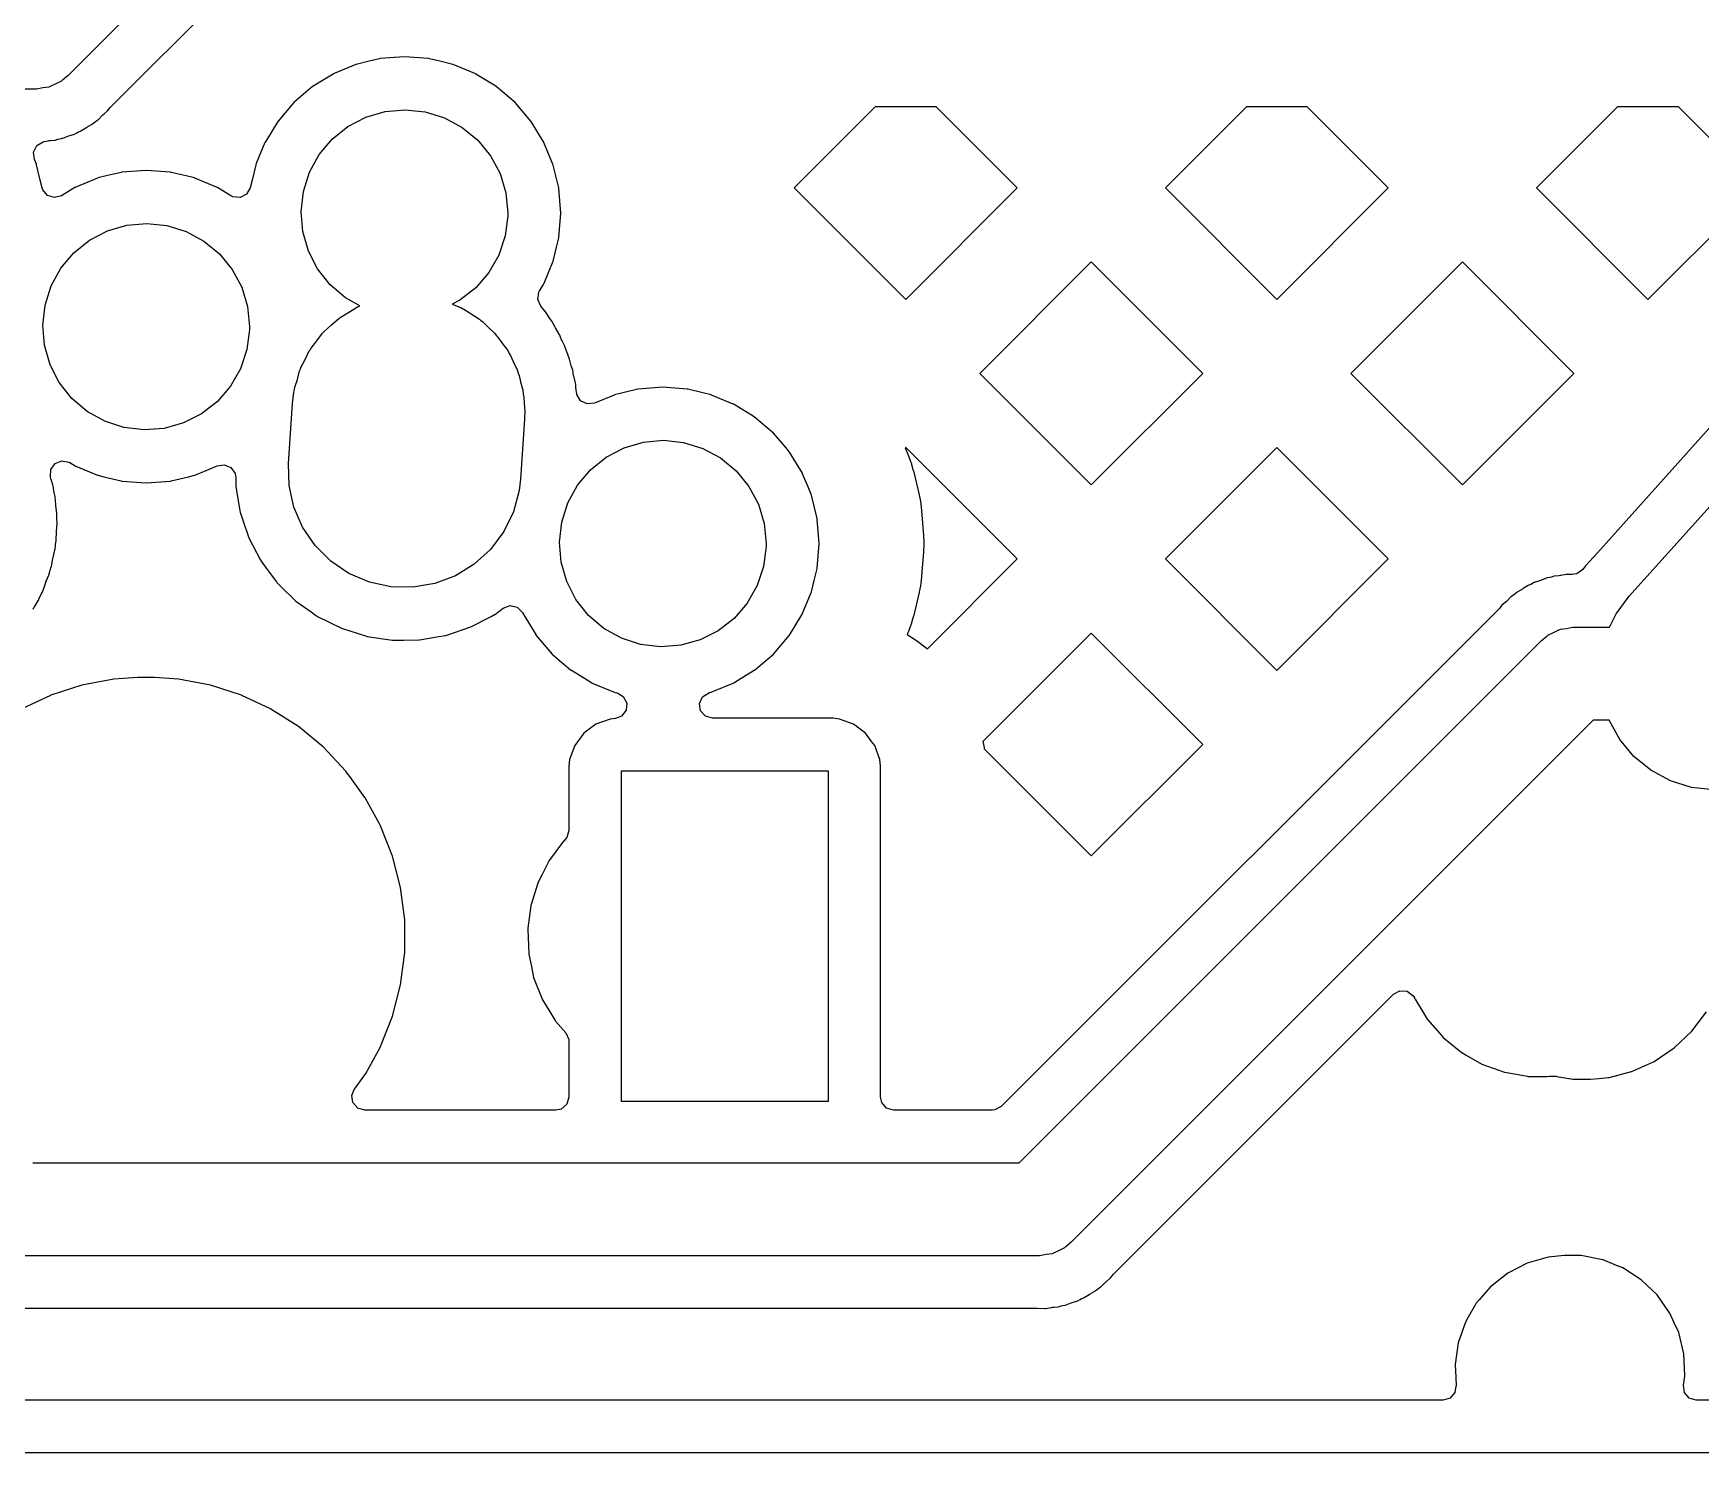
# Model space of a CAD drawing. Extents: x 124.3 to 210.2, y -114.7 to -26.3.
# Drawn here: x 158.41 to 174.54, y -102.5 to -88.76 of the extents above; entities that cross this region are included whole.
import ezdxf

# ---------------------------------------------------------------- set-up
doc = ezdxf.new("R2010")
doc.units = 0
doc.layers.add('BLACK', color=7, linetype='CONTINUOUS')

msp = doc.modelspace()

# ---------------------------------------------------------------- linework, layer by layer
at = {"layer": 'BLACK', "linetype": 'CONTINUOUS'}
for p, q in [((170.487, -77.425), (158.744, -89.1682)), ((159.152, -89.4795), (170.661, -77.9704)), ((161.528, -89.0628), (161.318, -89.1499)), ((161.532, -89.0609), (161.528, -89.0628)), ((161.528, -89.0628), (161.528, -89.0628)), ((161.657, -89.0311), (161.532, -89.0609)), ((161.758, -89.0066), (161.657, -89.0311)), ((161.763, -89.0055), (161.758, -89.0066)), ((161.758, -89.0066), (161.758, -89.0066)), ((162, -88.9868), (161.763, -89.0055)), ((162.237, -89.0055), (162, -88.9868)), ((162.242, -89.0066), (162.237, -89.0055)), ((162.343, -89.0311), (162.242, -89.0066)), ((162.242, -89.0066), (162.242, -89.0066)), ((162.468, -89.0609), (162.343, -89.0311)), ((162.472, -89.0628), (162.468, -89.0609)), ((162.682, -89.1499), (162.472, -89.0628)), ((162.472, -89.0628), (162.472, -89.0628)), ((158.679, -89.2222), (158.625, -89.2481)), ((158.684, -89.2173), (158.679, -89.2222)), ((158.69, -89.2141), (158.684, -89.2173)), ((158.744, -89.1682), (158.69, -89.2141)), ((161.309, -89.1543), (161.115, -89.2732)), ((161.313, -89.1518), (161.309, -89.1543)), ((161.318, -89.1499), (161.313, -89.1518)), ((161.318, -89.1499), (161.318, -89.1499)), ((162.687, -89.1518), (162.682, -89.1499)), ((162.682, -89.1499), (162.682, -89.1499)), ((162.691, -89.1543), (162.687, -89.1518)), ((162.885, -89.2732), (162.691, -89.1543)), ((158.426, -89.3), (145.8, -89.3)), ((158.433, -89.2989), (158.426, -89.3)), ((158.44, -89.2998), (158.433, -89.2989)), ((158.499, -89.289), (158.44, -89.2998)), ((158.558, -89.2801), (158.499, -89.289)), ((158.564, -89.277), (158.558, -89.2801)), ((158.571, -89.2757), (158.564, -89.277)), ((158.625, -89.2481), (158.571, -89.2757)), ((161.111, -89.2758), (160.93, -89.43)), ((161.115, -89.2732), (161.111, -89.2758)), ((161.115, -89.2732), (161.115, -89.2732)), ((162.889, -89.2758), (162.885, -89.2732)), ((162.885, -89.2732), (162.885, -89.2732)), ((163.07, -89.43), (162.889, -89.2758)), ((159.037, -89.5945), (159.074, -89.5573)), ((159.074, -89.5573), (159.081, -89.5507)), ((159.081, -89.5507), (159.094, -89.5399)), ((159.094, -89.5399), (159.123, -89.5144)), ((159.123, -89.5144), (159.141, -89.4913)), ((159.141, -89.4913), (159.152, -89.4795)), ((160.93, -89.43), (160.776, -89.6106)), ((161.625, -89.5728), (161.813, -89.5177)), ((161.813, -89.5177), (162.007, -89.5)), ((162.007, -89.5), (162.201, -89.5204)), ((162.201, -89.5204), (162.388, -89.5781)), ((163.224, -89.6106), (163.07, -89.43)), ((166.556, -89.4725), (165.772, -90.2569)), ((167.145, -89.4725), (166.556, -89.4725)), ((167.93, -90.2569), (167.145, -89.4725)), ((170.148, -89.4725), (169.364, -90.2569)), ((170.737, -89.4725), (170.148, -89.4725)), ((171.522, -90.2569), (170.737, -89.4725)), ((173.74, -89.4725), (172.956, -90.2569)), ((174.33, -89.4725), (173.74, -89.4725)), ((175.114, -90.2569), (174.33, -89.4725)), ((158.829, -89.7223), (158.844, -89.7154)), ((158.844, -89.7154), (158.863, -89.7077)), ((158.863, -89.7077), (158.869, -89.7054)), ((158.863, -89.7077), (158.863, -89.7077)), ((158.869, -89.7054), (158.917, -89.6738)), ((158.917, -89.6738), (158.925, -89.6691)), ((158.925, -89.6691), (158.97, -89.6442)), ((158.97, -89.6442), (158.976, -89.6411)), ((158.976, -89.6411), (158.981, -89.6367)), ((158.981, -89.6367), (158.996, -89.6234)), ((158.996, -89.6234), (159.009, -89.6136)), ((159.009, -89.6136), (159.028, -89.6014)), ((159.028, -89.6014), (159.032, -89.5987)), ((159.032, -89.5987), (159.037, -89.5945)), ((160.773, -89.6148), (160.663, -89.7943)), ((160.776, -89.6106), (160.773, -89.6148)), ((160.773, -89.6148), (160.773, -89.6148)), ((161.3, -89.7855), (161.452, -89.6632)), ((161.452, -89.6632), (161.625, -89.5728)), ((162.388, -89.5781), (162.559, -89.671)), ((162.559, -89.671), (162.71, -89.7954)), ((163.227, -89.6148), (163.224, -89.6106)), ((163.337, -89.7943), (163.227, -89.6148)), ((163.227, -89.6148), (163.227, -89.6148)), ((158.41, -89.9098), (158.442, -89.8463)), ((158.442, -89.8463), (158.503, -89.8101)), ((158.503, -89.8101), (158.512, -89.8081)), ((158.512, -89.8081), (158.553, -89.8009)), ((158.553, -89.8009), (158.562, -89.7996)), ((158.562, -89.7996), (158.575, -89.7983)), ((158.575, -89.7983), (158.619, -89.7938)), ((158.619, -89.7938), (158.645, -89.7856)), ((158.645, -89.7856), (158.661, -89.7818)), ((158.661, -89.7818), (158.682, -89.7781)), ((158.682, -89.7781), (158.688, -89.777)), ((158.682, -89.7781), (158.682, -89.7781)), ((158.688, -89.777), (158.694, -89.7747)), ((158.694, -89.7747), (158.742, -89.7558)), ((158.694, -89.7747), (158.694, -89.7747)), ((158.742, -89.7558), (158.75, -89.7528)), ((158.75, -89.7528), (158.805, -89.7355)), ((158.805, -89.7355), (158.829, -89.7223)), ((160.65, -89.8176), (160.566, -90.0198)), ((160.652, -89.813), (160.65, -89.8176)), ((160.65, -89.8176), (160.65, -89.8176)), ((160.663, -89.7943), (160.652, -89.813)), ((161.175, -89.935), (161.3, -89.7855)), ((162.71, -89.7954), (162.833, -89.9466)), ((163.348, -89.813), (163.337, -89.7943)), ((163.35, -89.8176), (163.348, -89.813)), ((163.434, -90.0198), (163.35, -89.8176)), ((163.35, -89.8176), (163.35, -89.8176)), ((158.418, -89.9804), (158.41, -89.9098)), ((158.437, -90.0276), (158.418, -89.9804)), ((158.439, -90.0324), (158.437, -90.0276)), ((158.475, -90.1808), (158.439, -90.0324)), ((160.561, -90.0324), (160.525, -90.1808)), ((160.566, -90.0198), (160.561, -90.0324)), ((161.081, -90.1061), (161.175, -89.935)), ((162.833, -89.9466), (162.925, -90.1189)), ((163.439, -90.0324), (163.434, -90.0198)), ((163.44, -90.0372), (163.439, -90.0324)), ((163.493, -90.2569), (163.44, -90.0372)), ((158.492, -90.2548), (158.475, -90.1808)), ((159.028, -90.1628), (158.818, -90.2499)), ((159.032, -90.1609), (159.028, -90.1628)), ((159.028, -90.1628), (159.028, -90.1628)), ((159.113, -90.1416), (159.032, -90.1609)), ((159.258, -90.1066), (159.113, -90.1416)), ((159.263, -90.1055), (159.258, -90.1066)), ((159.258, -90.1066), (159.258, -90.1066)), ((159.5, -90.0868), (159.263, -90.1055)), ((159.737, -90.1055), (159.5, -90.0868)), ((159.742, -90.1066), (159.737, -90.1055)), ((159.887, -90.1416), (159.742, -90.1066)), ((159.742, -90.1066), (159.742, -90.1066)), ((159.968, -90.1609), (159.887, -90.1416)), ((159.972, -90.1628), (159.968, -90.1609)), ((160.182, -90.2499), (159.972, -90.1628)), ((159.972, -90.1628), (159.972, -90.1628)), ((160.525, -90.1808), (160.508, -90.2548)), ((161.022, -90.2921), (161.081, -90.1061)), ((162.925, -90.1189), (162.981, -90.3058)), ((158.499, -90.2752), (158.492, -90.2548)), ((158.545, -90.3299), (158.499, -90.2752)), ((158.612, -90.3513), (158.545, -90.3299)), ((158.681, -90.3328), (158.612, -90.3513)), ((158.809, -90.2543), (158.681, -90.3328)), ((158.813, -90.2518), (158.809, -90.2543)), ((158.818, -90.2499), (158.813, -90.2518)), ((158.818, -90.2499), (158.818, -90.2499)), ((160.187, -90.2518), (160.182, -90.2499)), ((160.182, -90.2499), (160.182, -90.2499)), ((160.191, -90.2543), (160.187, -90.2518)), ((160.319, -90.3328), (160.191, -90.2543)), ((160.338, -90.3424), (160.319, -90.3328)), ((160.409, -90.349), (160.338, -90.3424)), ((160.472, -90.3163), (160.409, -90.349)), ((160.508, -90.2548), (160.472, -90.3163)), ((161, -90.486), (161.022, -90.2921)), ((162.981, -90.3058), (163, -90.5)), ((163.495, -90.2633), (163.493, -90.2569)), ((163.513, -90.5), (163.495, -90.2633)), ((165.772, -90.2569), (166.851, -91.336)), ((166.851, -91.336), (167.93, -90.2569)), ((169.364, -90.2569), (170.443, -91.336)), ((170.443, -91.336), (171.522, -90.2569)), ((172.956, -90.2569), (174.035, -91.336)), ((174.035, -91.336), (175.114, -90.2569)), ((161.016, -90.6805), (161, -90.486)), ((163, -90.5279), (162.975, -90.7215)), ((163, -90.5), (163, -90.5279)), ((163.495, -90.7367), (163.513, -90.5)), ((158.952, -90.7632), (159.125, -90.6728)), ((159.125, -90.6728), (159.313, -90.6177)), ((159.313, -90.6177), (159.507, -90.6)), ((159.507, -90.6), (159.701, -90.6204)), ((159.701, -90.6204), (159.888, -90.6781)), ((159.888, -90.6781), (160.059, -90.771)), ((161.07, -90.8681), (161.016, -90.6805)), ((158.8, -90.8855), (158.952, -90.7632)), ((160.059, -90.771), (160.21, -90.8954)), ((162.975, -90.7215), (162.914, -90.9067)), ((163.439, -90.9676), (163.472, -90.8308)), ((163.472, -90.8308), (163.493, -90.7415)), ((163.493, -90.7415), (163.495, -90.7367)), ((163.493, -90.7415), (163.493, -90.7415)), ((158.675, -91.035), (158.8, -90.8855)), ((160.21, -90.8954), (160.333, -91.0466)), ((161.159, -91.0417), (161.07, -90.8681)), ((162.914, -90.9067), (162.817, -91.0764)), ((163.352, -91.1787), (163.437, -90.9722)), ((163.437, -90.9722), (163.439, -90.9676)), ((163.437, -90.9722), (163.437, -90.9722)), ((168.647, -90.9739), (167.568, -92.053)), ((169.726, -92.053), (168.647, -90.9739)), ((172.239, -90.9739), (171.16, -92.053)), ((173.318, -92.053), (172.239, -90.9739)), ((158.581, -91.2061), (158.675, -91.035)), ((160.333, -91.0466), (160.425, -91.2189)), ((161.281, -91.1947), (161.159, -91.0417)), ((162.817, -91.0764), (162.69, -91.2242)), ((158.522, -91.3921), (158.581, -91.2061)), ((160.425, -91.2189), (160.481, -91.4058)), ((161.429, -91.3211), (161.281, -91.1947)), ((161.569, -91.3995), (161.429, -91.3211)), ((162.69, -91.2242), (162.536, -91.3443)), ((163.29, -91.3371), (163.3, -91.2669)), ((163.3, -91.2669), (163.307, -91.2542)), ((163.307, -91.2542), (163.346, -91.1912)), ((163.346, -91.1912), (163.348, -91.187)), ((163.346, -91.1912), (163.346, -91.1912)), ((163.348, -91.187), (163.352, -91.1787)), ((158.5, -91.586), (158.522, -91.3921)), ((160.481, -91.4058), (160.5, -91.6)), ((161.379, -91.5099), (161.468, -91.4566)), ((161.468, -91.4566), (161.546, -91.4088)), ((161.546, -91.4088), (161.552, -91.4066)), ((161.552, -91.4066), (161.556, -91.4046)), ((161.556, -91.4046), (161.569, -91.3995)), ((162.536, -91.3443), (162.461, -91.382)), ((162.461, -91.382), (162.551, -91.4176)), ((162.551, -91.4176), (162.564, -91.4262)), ((162.564, -91.4262), (162.576, -91.4313)), ((162.576, -91.4313), (162.635, -91.4707)), ((162.635, -91.4707), (162.725, -91.5275)), ((163.319, -91.4019), (163.29, -91.3371)), ((163.366, -91.4569), (163.319, -91.4019)), ((163.368, -91.4611), (163.366, -91.4569)), ((163.394, -91.503), (163.368, -91.4611)), ((163.368, -91.4611), (163.368, -91.4611)), ((158.516, -91.7805), (158.5, -91.586)), ((160.5, -91.6279), (160.475, -91.8215)), ((160.5, -91.6), (160.5, -91.6279)), ((161.206, -91.6643), (161.217, -91.6543)), ((161.217, -91.6543), (161.224, -91.6456)), ((161.224, -91.6456), (161.295, -91.5836)), ((161.295, -91.5836), (161.364, -91.5203)), ((161.364, -91.5203), (161.373, -91.5148)), ((161.373, -91.5148), (161.379, -91.5099)), ((162.725, -91.5275), (162.74, -91.5415)), ((162.74, -91.5415), (162.754, -91.5506)), ((162.754, -91.5506), (162.802, -91.5989)), ((162.802, -91.5989), (162.876, -91.6672)), ((163.4, -91.5123), (163.394, -91.503)), ((163.425, -91.5453), (163.4, -91.5123)), ((163.428, -91.5492), (163.425, -91.5453)), ((163.425, -91.5453), (163.425, -91.5453)), ((163.43, -91.5536), (163.428, -91.5492)), ((163.457, -91.6052), (163.43, -91.5536)), ((163.43, -91.5536), (163.43, -91.5536)), ((163.461, -91.6127), (163.457, -91.6052)), ((163.497, -91.6719), (163.461, -91.6127)), ((158.57, -91.9681), (158.516, -91.7805)), ((161.09, -91.8202), (161.096, -91.8073)), ((161.096, -91.8073), (161.151, -91.7385)), ((161.151, -91.7385), (161.206, -91.6643)), ((162.876, -91.6672), (162.891, -91.6875)), ((162.891, -91.6875), (162.905, -91.7014)), ((162.905, -91.7014), (162.942, -91.7559)), ((162.942, -91.7559), (162.999, -91.8322)), ((163.5, -91.6761), (163.497, -91.6719)), ((163.497, -91.6719), (163.497, -91.6719)), ((163.517, -91.7168), (163.5, -91.6761)), ((163.521, -91.7266), (163.517, -91.7168)), ((163.526, -91.7367), (163.521, -91.7266)), ((163.547, -91.7771), (163.526, -91.7367)), ((163.548, -91.7818), (163.547, -91.7771)), ((163.567, -91.8364), (163.548, -91.7818)), ((158.659, -92.1417), (158.57, -91.9681)), ((160.475, -91.8215), (160.414, -92.0067)), ((161.001, -91.9895), (161.039, -91.9164)), ((161.039, -91.9164), (161.078, -91.8355)), ((161.078, -91.8355), (161.09, -91.8202)), ((162.999, -91.8322), (163.012, -91.8589)), ((163.012, -91.8589), (163.025, -91.878)), ((163.025, -91.878), (163.051, -91.9362)), ((163.051, -91.9362), (163.09, -92.0168)), ((163.57, -91.8445), (163.567, -91.8364)), ((163.598, -91.9137), (163.57, -91.8445)), ((163.608, -91.9522), (163.598, -91.9137)), ((163.611, -91.9671), (163.608, -91.9522)), ((163.614, -91.9779), (163.611, -91.9671)), ((163.629, -92.0208), (163.614, -91.9779)), ((158.781, -92.2947), (158.659, -92.1417)), ((160.414, -92.0067), (160.317, -92.1764)), ((160.94, -92.1861), (160.963, -92.1113)), ((160.963, -92.1113), (160.985, -92.0278)), ((160.985, -92.0278), (160.995, -92.007)), ((160.995, -92.007), (161.001, -91.9895)), ((163.09, -92.0168), (163.1, -92.0499)), ((163.1, -92.0499), (163.11, -92.0742)), ((163.11, -92.0742), (163.123, -92.1335)), ((163.123, -92.1335), (163.146, -92.215)), ((163.632, -92.04), (163.629, -92.0208)), ((163.634, -92.053), (163.632, -92.04)), ((163.639, -92.0821), (163.634, -92.053)), ((163.641, -92.0905), (163.639, -92.0821)), ((163.657, -92.1589), (163.641, -92.0905)), ((167.568, -92.053), (168.647, -93.132)), ((168.647, -93.132), (169.726, -92.053)), ((171.16, -92.053), (172.239, -93.132)), ((172.239, -93.132), (173.318, -92.053)), ((158.929, -92.4211), (158.781, -92.2947)), ((160.317, -92.1764), (160.19, -92.3242)), ((160.917, -92.3435), (160.93, -92.2343)), ((160.93, -92.2343), (160.937, -92.208)), ((160.937, -92.208), (160.94, -92.1861)), ((163.146, -92.215), (163.15, -92.2537)), ((163.15, -92.2537), (163.156, -92.2829)), ((163.156, -92.2829), (163.158, -92.3408)), ((163.658, -92.1637), (163.657, -92.1589)), ((163.657, -92.1589), (163.657, -92.1589)), ((163.66, -92.1837), (163.658, -92.1637)), ((163.663, -92.2187), (163.66, -92.1837)), ((163.664, -92.2298), (163.663, -92.2187)), ((163.667, -92.2455), (163.664, -92.2298)), ((163.669, -92.2557), (163.667, -92.2455)), ((163.705, -92.3167), (163.669, -92.2557)), ((164.028, -92.2628), (163.839, -92.3409)), ((164.032, -92.2609), (164.028, -92.2628)), ((164.028, -92.2628), (164.028, -92.2628)), ((164.113, -92.2416), (164.032, -92.2609)), ((164.258, -92.2066), (164.113, -92.2416)), ((164.263, -92.2055), (164.258, -92.2066)), ((164.258, -92.2066), (164.258, -92.2066)), ((164.5, -92.1868), (164.263, -92.2055)), ((164.737, -92.2055), (164.5, -92.1868)), ((164.742, -92.2066), (164.737, -92.2055)), ((164.887, -92.2416), (164.742, -92.2066)), ((164.742, -92.2066), (164.742, -92.2066)), ((164.968, -92.2609), (164.887, -92.2416)), ((164.972, -92.2628), (164.968, -92.2609)), ((165.182, -92.3499), (164.972, -92.2628)), ((164.972, -92.2628), (164.972, -92.2628)), ((159.1, -92.5164), (158.929, -92.4211)), ((160.036, -92.4443), (159.862, -92.5323)), ((160.19, -92.3242), (160.036, -92.4443)), ((160.878, -92.9235), (160.917, -92.3435)), ((163.158, -92.3408), (163.165, -92.42)), ((163.165, -92.42), (163.163, -92.4789)), ((163.769, -92.3485), (163.705, -92.3167)), ((163.839, -92.3409), (163.769, -92.3485)), ((165.187, -92.3518), (165.182, -92.3499)), ((165.182, -92.3499), (165.182, -92.3499)), ((165.191, -92.3543), (165.187, -92.3518)), ((165.385, -92.4732), (165.191, -92.3543)), ((174.77, -92.4247), (173.547, -93.7883)), ((159.285, -92.5767), (159.1, -92.5164)), ((159.479, -92.5998), (159.285, -92.5767)), ((159.674, -92.5848), (159.479, -92.5998)), ((159.862, -92.5323), (159.674, -92.5848)), ((163.162, -92.4965), (163.122, -93.0765)), ((163.163, -92.4789), (163.162, -92.4905)), ((163.162, -92.4905), (163.162, -92.4965)), ((165.389, -92.4758), (165.385, -92.4732)), ((165.385, -92.4732), (165.385, -92.4732)), ((165.57, -92.63), (165.389, -92.4758)), ((163.952, -92.8632), (164.125, -92.7728)), ((164.125, -92.7728), (164.313, -92.7177)), ((164.313, -92.7177), (164.507, -92.7)), ((164.507, -92.7), (164.701, -92.7204)), ((164.701, -92.7204), (164.888, -92.7781)), ((164.888, -92.7781), (165.059, -92.871)), ((165.693, -92.774), (165.57, -92.63)), ((165.724, -92.8106), (165.693, -92.774)), ((166.851, -92.77), (166.847, -92.774)), ((166.847, -92.774), (166.876, -92.8444)), ((167.93, -93.849), (166.851, -92.77)), ((170.443, -92.77), (169.364, -93.849)), ((171.522, -93.849), (170.443, -92.77)), ((173.853, -94.2087), (175.163, -92.7487)), ((158.576, -92.9823), (158.618, -92.9246)), ((158.618, -92.9246), (158.683, -92.8983)), ((158.683, -92.8983), (158.753, -92.9119)), ((158.753, -92.9119), (158.761, -92.9164)), ((158.761, -92.9164), (158.813, -92.9482)), ((158.813, -92.9482), (158.818, -92.9501)), ((160.057, -93.0022), (160.187, -92.9482)), ((160.187, -92.9488), (160.254, -92.9363)), ((160.187, -92.9482), (160.187, -92.9488)), ((160.254, -92.9363), (160.319, -92.963)), ((160.883, -93.1371), (160.878, -92.9235)), ((163.8, -92.9855), (163.952, -92.8632)), ((165.059, -92.871), (165.21, -92.9954)), ((165.727, -92.8148), (165.724, -92.8106)), ((165.836, -92.9937), (165.727, -92.8148)), ((165.727, -92.8148), (165.727, -92.8148)), ((166.876, -92.8444), (166.878, -92.849)), ((166.878, -92.849), (166.898, -92.9051)), ((166.898, -92.9051), (166.9, -92.9098)), ((166.9, -92.9098), (166.906, -92.9286)), ((166.906, -92.9286), (166.908, -92.9333)), ((166.908, -92.9333), (166.924, -92.9909)), ((158.573, -93.0532), (158.576, -92.9823)), ((158.577, -93.0725), (158.573, -93.0532)), ((158.579, -93.0791), (158.577, -93.0725)), ((158.595, -93.132), (158.579, -93.0791)), ((158.818, -92.9501), (158.818, -92.9501)), ((158.818, -92.9501), (159.028, -93.0372)), ((159.028, -93.0372), (159.032, -93.0391)), ((159.032, -93.0391), (159.091, -93.0532)), ((159.091, -93.0532), (159.258, -93.0934)), ((159.258, -93.0934), (159.258, -93.0934)), ((159.258, -93.0934), (159.263, -93.0945)), ((159.263, -93.0945), (159.5, -93.1132)), ((159.5, -93.1132), (159.737, -93.0945)), ((159.737, -93.0945), (159.742, -93.0934)), ((159.742, -93.0934), (159.909, -93.0532)), ((159.742, -93.0934), (159.742, -93.0934)), ((159.909, -93.0532), (159.968, -93.0391)), ((159.968, -93.0391), (159.976, -93.0357)), ((159.976, -93.0357), (160.057, -93.0022)), ((160.319, -92.963), (160.36, -93.021)), ((160.36, -93.021), (160.367, -93.0603)), ((160.367, -93.0603), (160.368, -93.1132)), ((163.122, -93.0765), (163.11, -93.1857)), ((163.675, -93.135), (163.8, -92.9855)), ((165.21, -92.9954), (165.333, -93.1466)), ((165.848, -93.013), (165.836, -92.9937)), ((165.85, -93.0176), (165.848, -93.013)), ((165.903, -93.1457), (165.85, -93.0176)), ((165.85, -93.0176), (165.85, -93.0176)), ((166.924, -92.9909), (166.925, -92.9957)), ((166.925, -92.9957), (166.981, -93.2266)), ((158.602, -93.1565), (158.595, -93.132)), ((158.603, -93.1614), (158.602, -93.1565)), ((158.607, -93.194), (158.603, -93.1614)), ((158.61, -93.2067), (158.607, -93.194)), ((158.618, -93.2437), (158.61, -93.2067)), ((158.619, -93.2486), (158.618, -93.2437)), ((158.625, -93.3245), (158.619, -93.2486)), ((158.619, -93.2486), (158.619, -93.2486)), ((160.368, -93.1132), (160.368, -93.1457)), ((160.368, -93.1457), (160.382, -93.2282)), ((160.382, -93.2282), (160.407, -93.3788)), ((160.929, -93.3458), (160.883, -93.1371)), ((163.11, -93.1857), (163.054, -93.3921)), ((163.581, -93.3061), (163.675, -93.135)), ((165.333, -93.1466), (165.425, -93.3189)), ((165.939, -93.2324), (165.903, -93.1457)), ((165.942, -93.2437), (165.939, -93.2324)), ((165.993, -93.4557), (165.942, -93.2437)), ((166.981, -93.2266), (166.982, -93.2314)), ((166.982, -93.2314), (166.993, -93.2901)), ((158.625, -93.3313), (158.625, -93.3245)), ((158.636, -93.4114), (158.625, -93.3313)), ((158.635, -93.4492), (158.636, -93.4163)), ((158.636, -93.4163), (158.636, -93.4114)), ((158.636, -93.4163), (158.636, -93.4163)), ((160.407, -93.3788), (160.411, -93.3992)), ((160.411, -93.3992), (160.412, -93.4039)), ((160.412, -93.4039), (160.432, -93.4633)), ((161.014, -93.542), (160.929, -93.3458)), ((163.054, -93.3921), (162.961, -93.5845)), ((163.522, -93.4921), (163.581, -93.3061)), ((165.425, -93.3189), (165.481, -93.5058)), ((166.993, -93.2901), (166.994, -93.295)), ((166.994, -93.295), (166.997, -93.3145)), ((166.997, -93.3145), (166.998, -93.3194)), ((166.998, -93.3194), (167.005, -93.3788)), ((167.005, -93.3788), (167.005, -93.3837)), ((167.005, -93.3837), (167.024, -93.6204)), ((158.63, -93.6684), (158.632, -93.5877)), ((158.632, -93.5809), (158.638, -93.5049)), ((158.632, -93.5877), (158.632, -93.5809)), ((158.636, -93.4621), (158.635, -93.4492)), ((158.638, -93.4951), (158.636, -93.4621)), ((158.639, -93.5), (158.638, -93.4951)), ((158.638, -93.5049), (158.639, -93.5)), ((160.432, -93.4633), (160.493, -93.6429)), ((161.134, -93.7186), (161.014, -93.542)), ((162.961, -93.5845), (162.833, -93.7557)), ((163.5, -93.686), (163.522, -93.4921)), ((165.481, -93.5058), (165.5, -93.7)), ((165.995, -93.4633), (165.993, -93.4557)), ((166.013, -93.7), (165.995, -93.4633)), ((158.618, -93.7563), (158.621, -93.7184)), ((158.621, -93.7184), (158.623, -93.7056)), ((158.623, -93.7056), (158.629, -93.6733)), ((158.629, -93.6733), (158.63, -93.6684)), ((158.629, -93.6733), (158.629, -93.6733)), ((160.493, -93.6429), (160.532, -93.7184)), ((160.532, -93.7184), (160.603, -93.8544)), ((161.286, -93.8693), (161.134, -93.7186)), ((162.833, -93.7557), (162.675, -93.8996)), ((163.516, -93.8805), (163.5, -93.686)), ((165.5, -93.7279), (165.475, -93.9215)), ((165.5, -93.7), (165.5, -93.7279)), ((165.995, -93.9367), (166.013, -93.7)), ((167.024, -93.6204), (167.024, -93.6254)), ((167.024, -93.6254), (167.027, -93.6852)), ((167.027, -93.7148), (167.024, -93.7746)), ((167.027, -93.6852), (167.027, -93.6901)), ((167.027, -93.6901), (167.027, -93.7099)), ((167.027, -93.7099), (167.027, -93.7148)), ((158.583, -93.9213), (158.598, -93.8419)), ((158.598, -93.8419), (158.599, -93.8352)), ((158.599, -93.8352), (158.617, -93.7611)), ((158.617, -93.7611), (158.618, -93.7563)), ((158.617, -93.7611), (158.617, -93.7611)), ((160.603, -93.8544), (160.612, -93.8707)), ((160.612, -93.8707), (160.672, -93.952)), ((161.463, -93.9887), (161.286, -93.8693)), ((162.675, -93.8996), (162.493, -94.0111)), ((163.57, -94.0681), (163.516, -93.8805)), ((167.024, -93.7796), (167.005, -94.0163)), ((167.024, -93.7746), (167.024, -93.7796)), ((167.061, -94.7177), (167.93, -93.849)), ((169.364, -93.849), (170.443, -94.9281)), ((170.443, -94.9281), (171.522, -93.849)), ((173.431, -93.9169), (173.412, -93.9415)), ((173.547, -93.7883), (173.431, -93.9169)), ((158.527, -94.0813), (158.556, -94.0109)), ((158.556, -94.0109), (158.558, -94.0063)), ((158.558, -94.0063), (158.567, -93.9694)), ((158.567, -93.9694), (158.571, -93.957)), ((158.571, -93.957), (158.582, -93.926)), ((158.582, -93.926), (158.583, -93.9213)), ((158.582, -93.926), (158.582, -93.926)), ((160.672, -93.952), (160.76, -94.07)), ((160.76, -94.07), (160.765, -94.0771)), ((160.765, -94.0771), (160.769, -94.0806)), ((161.66, -94.0723), (161.463, -93.9887)), ((161.869, -94.1173), (161.66, -94.0723)), ((162.493, -94.0111), (162.293, -94.0862)), ((163.659, -94.2417), (163.57, -94.0681)), ((165.475, -93.9215), (165.414, -94.1067)), ((165.939, -94.1676), (165.966, -94.0572)), ((165.966, -94.0572), (165.993, -93.9415)), ((165.993, -93.9415), (165.995, -93.9367)), ((165.993, -93.9415), (165.993, -93.9415)), ((167.005, -94.0212), (166.998, -94.0806)), ((167.005, -94.0163), (167.005, -94.0212)), ((172.935, -94.0776), (172.917, -94.0877)), ((172.94, -94.0745), (172.935, -94.0776)), ((172.935, -94.0776), (172.935, -94.0776)), ((172.947, -94.0726), (172.94, -94.0745)), ((172.995, -94.0572), (172.947, -94.0726)), ((172.947, -94.0726), (172.947, -94.0726)), ((173.004, -94.0542), (172.995, -94.0572)), ((173.058, -94.033), (173.004, -94.0542)), ((173.004, -94.0542), (173.004, -94.0542)), ((173.064, -94.0318), (173.058, -94.033)), ((173.084, -94.0282), (173.064, -94.0318)), ((173.064, -94.0318), (173.064, -94.0318)), ((173.1, -94.0244), (173.084, -94.0282)), ((173.126, -94.0162), (173.1, -94.0244)), ((173.172, -94.0116), (173.126, -94.0162)), ((173.184, -94.0104), (173.172, -94.0116)), ((173.193, -94.0091), (173.184, -94.0104)), ((173.243, -94.0003), (173.193, -94.0091)), ((173.249, -93.9991), (173.243, -94.0003)), ((173.243, -94.0003), (173.243, -94.0003)), ((173.256, -93.9993), (173.249, -93.9991)), ((173.301, -94.0006), (173.256, -93.9993)), ((173.256, -93.9993), (173.256, -93.9993)), ((173.348, -93.9931), (173.301, -94.0006)), ((173.405, -93.9512), (173.348, -93.9931)), ((173.412, -93.9415), (173.405, -93.9512)), ((158.46, -94.2439), (158.462, -94.2393)), ((158.462, -94.2393), (158.475, -94.2088)), ((158.462, -94.2393), (158.462, -94.2393)), ((158.475, -94.2088), (158.48, -94.1971)), ((158.48, -94.1971), (158.496, -94.1682)), ((158.496, -94.1682), (158.498, -94.1638)), ((158.496, -94.1682), (158.496, -94.1682)), ((158.498, -94.1638), (158.5, -94.1592)), ((158.5, -94.1592), (158.525, -94.0877)), ((158.5, -94.1592), (158.5, -94.1592)), ((158.525, -94.0877), (158.527, -94.0813)), ((160.769, -94.0806), (160.769, -94.0806)), ((160.769, -94.0806), (160.797, -94.1081)), ((160.797, -94.1081), (160.949, -94.257)), ((162.082, -94.122), (161.869, -94.1173)), ((162.293, -94.0862), (162.082, -94.122)), ((165.414, -94.1067), (165.317, -94.2764)), ((165.85, -94.3824), (165.937, -94.1722)), ((165.937, -94.1722), (165.939, -94.1676)), ((165.937, -94.1722), (165.937, -94.1722)), ((166.981, -94.1734), (166.925, -94.4043)), ((166.982, -94.1686), (166.981, -94.1734)), ((166.993, -94.1099), (166.982, -94.1686)), ((166.994, -94.105), (166.993, -94.1099)), ((166.997, -94.0855), (166.994, -94.105)), ((166.998, -94.0806), (166.997, -94.0855)), ((172.709, -94.2155), (172.672, -94.2527)), ((172.714, -94.2113), (172.709, -94.2155)), ((172.736, -94.1964), (172.714, -94.2113)), ((172.749, -94.1866), (172.736, -94.1964)), ((172.765, -94.173), (172.749, -94.1866)), ((172.77, -94.1689), (172.765, -94.173)), ((172.821, -94.1409), (172.77, -94.1689)), ((172.828, -94.1362), (172.821, -94.1409)), ((172.877, -94.1046), (172.828, -94.1362)), ((172.883, -94.1023), (172.877, -94.1046)), ((172.902, -94.0946), (172.883, -94.1023)), ((172.883, -94.1023), (172.883, -94.1023)), ((172.917, -94.0877), (172.902, -94.0946)), ((173.726, -94.3806), (173.853, -94.2087)), ((158.406, -94.3342), (158.414, -94.319)), ((158.414, -94.319), (158.418, -94.3131)), ((158.418, -94.3131), (158.457, -94.2481)), ((158.457, -94.2481), (158.46, -94.2439)), ((160.949, -94.257), (161.097, -94.3622)), ((161.097, -94.3622), (161.138, -94.3913)), ((161.138, -94.3913), (161.159, -94.406)), ((162.84, -94.4043), (162.866, -94.3903)), ((162.866, -94.3903), (162.871, -94.3881)), ((162.866, -94.3903), (162.866, -94.3903)), ((162.871, -94.3881), (162.956, -94.3245)), ((162.956, -94.3245), (163.023, -94.3)), ((163.023, -94.3), (163.092, -94.3153)), ((163.092, -94.3153), (163.142, -94.3657)), ((163.142, -94.3657), (163.148, -94.3774)), ((163.148, -94.3774), (163.15, -94.3824)), ((163.15, -94.3824), (163.15, -94.3824)), ((163.15, -94.3824), (163.152, -94.387)), ((163.152, -94.387), (163.154, -94.3912)), ((163.154, -94.3912), (163.273, -94.5852)), ((163.781, -94.3947), (163.659, -94.2417)), ((163.929, -94.5211), (163.781, -94.3947)), ((165.317, -94.2764), (165.19, -94.4242)), ((165.727, -94.5852), (165.846, -94.3912)), ((165.846, -94.3912), (165.848, -94.387)), ((165.848, -94.387), (165.85, -94.3824)), ((172.594, -94.3305), (167.776, -99.1485)), ((172.604, -94.3187), (172.594, -94.3305)), ((172.618, -94.3006), (172.604, -94.3187)), ((172.622, -94.2956), (172.618, -94.3006)), ((172.618, -94.3006), (172.618, -94.3006)), ((172.665, -94.2593), (172.622, -94.2956)), ((172.672, -94.2527), (172.665, -94.2593)), ((173.664, -94.51), (173.726, -94.3806)), ((161.159, -94.406), (161.389, -94.5203)), ((161.389, -94.5203), (161.634, -94.5972)), ((162.399, -94.5892), (162.643, -94.5072)), ((162.643, -94.5072), (162.84, -94.4043)), ((164.1, -94.6164), (163.929, -94.5211)), ((165.036, -94.5443), (164.862, -94.6323)), ((165.19, -94.4242), (165.036, -94.5443)), ((166.876, -94.5556), (166.866, -94.5802)), ((166.878, -94.551), (166.876, -94.5556)), ((166.898, -94.4949), (166.878, -94.551)), ((166.9, -94.4902), (166.898, -94.4949)), ((166.906, -94.4714), (166.9, -94.4902)), ((166.908, -94.4667), (166.906, -94.4714)), ((166.924, -94.4091), (166.908, -94.4667)), ((166.925, -94.4043), (166.924, -94.4091)), ((173.067, -94.5878), (173.121, -94.5619)), ((173.121, -94.5619), (173.174, -94.5343)), ((173.174, -94.5343), (173.181, -94.533)), ((173.181, -94.533), (173.188, -94.5299)), ((173.188, -94.5299), (173.247, -94.521)), ((173.247, -94.521), (173.306, -94.5102)), ((173.306, -94.5102), (173.313, -94.5111)), ((173.313, -94.5111), (173.32, -94.51)), ((173.32, -94.51), (173.664, -94.51)), ((161.634, -94.5972), (161.639, -94.5979)), ((161.639, -94.5979), (161.639, -94.5979)), ((161.639, -94.5979), (161.884, -94.634)), ((161.884, -94.634), (161.884, -94.634)), ((161.884, -94.634), (161.889, -94.6348)), ((161.889, -94.6348), (161.989, -94.6337)), ((161.989, -94.6337), (162.141, -94.6321)), ((162.141, -94.6321), (162.141, -94.6321)), ((162.141, -94.6321), (162.146, -94.6321)), ((162.146, -94.6321), (162.312, -94.6039)), ((162.312, -94.6039), (162.394, -94.59)), ((162.394, -94.59), (162.399, -94.5892)), ((162.394, -94.59), (162.394, -94.59)), ((163.273, -94.5852), (163.273, -94.5852)), ((163.273, -94.5852), (163.276, -94.5894)), ((163.276, -94.5894), (163.43, -94.77)), ((164.285, -94.6767), (164.1, -94.6164)), ((164.479, -94.6998), (164.285, -94.6767)), ((164.674, -94.6848), (164.479, -94.6998)), ((164.862, -94.6323), (164.674, -94.6848)), ((165.57, -94.77), (165.724, -94.5894)), ((165.724, -94.5894), (165.727, -94.5852)), ((165.727, -94.5852), (165.727, -94.5852)), ((166.866, -94.5802), (166.947, -94.6329)), ((166.947, -94.6329), (166.955, -94.638)), ((166.955, -94.638), (167.061, -94.7177)), ((168.647, -94.566), (167.599, -95.6142)), ((167.95, -99.6939), (173.002, -94.6418)), ((169.726, -95.6451), (168.647, -94.566)), ((173.002, -94.6418), (173.055, -94.5959)), ((173.055, -94.5959), (173.062, -94.5927)), ((173.062, -94.5927), (173.067, -94.5878)), ((163.43, -94.77), (163.611, -94.9242)), ((165.389, -94.9242), (165.57, -94.77)), ((159.186, -95.0124), (158.876, -95.0714)), ((159.279, -95.0065), (159.186, -95.0124)), ((159.419, -94.9977), (159.279, -95.0065)), ((159.421, -94.9976), (159.419, -94.9977)), ((159.419, -94.9977), (159.419, -94.9977)), ((159.579, -94.9976), (159.421, -94.9976)), ((159.581, -94.9977), (159.579, -94.9976)), ((159.721, -95.0065), (159.581, -94.9977)), ((159.581, -94.9977), (159.581, -94.9977)), ((159.814, -95.0124), (159.721, -95.0065)), ((160.124, -95.0714), (159.814, -95.0124)), ((163.611, -94.9242), (163.615, -94.9268)), ((163.615, -94.9268), (163.615, -94.9268)), ((163.615, -94.9268), (163.767, -95.0198)), ((163.767, -95.0198), (163.813, -95.0482)), ((165.187, -95.0482), (165.233, -95.0198)), ((165.233, -95.0198), (165.385, -94.9268)), ((165.385, -94.9268), (165.389, -94.9242)), ((165.385, -94.9268), (165.385, -94.9268)), ((158.573, -95.1704), (158.296, -95.3011)), ((158.577, -95.1687), (158.573, -95.1704)), ((158.573, -95.1704), (158.573, -95.1704)), ((158.876, -95.0714), (158.577, -95.1687)), ((160.423, -95.1687), (160.124, -95.0714)), ((160.427, -95.1704), (160.423, -95.1687)), ((160.704, -95.3011), (160.427, -95.1704)), ((160.427, -95.1704), (160.427, -95.1704)), ((163.813, -95.0482), (163.818, -95.0501)), ((163.818, -95.0501), (163.818, -95.0501)), ((163.818, -95.0501), (164.008, -95.1291)), ((164.008, -95.1291), (164.032, -95.1391)), ((164.032, -95.1391), (164.037, -95.1403)), ((164.037, -95.1403), (164.037, -95.1403)), ((164.037, -95.1403), (164.057, -95.1449)), ((164.057, -95.1449), (164.118, -95.1803)), ((164.118, -95.1803), (164.151, -95.2433)), ((164.856, -95.2476), (164.886, -95.183)), ((164.886, -95.183), (164.951, -95.143)), ((164.951, -95.143), (164.968, -95.1391)), ((164.968, -95.1391), (164.992, -95.1291)), ((164.992, -95.1291), (165.182, -95.0501)), ((165.182, -95.0501), (165.187, -95.0482)), ((165.182, -95.0501), (165.182, -95.0501)), ((160.708, -95.3028), (160.704, -95.3011)), ((160.704, -95.3011), (160.704, -95.3011)), ((160.974, -95.4715), (160.708, -95.3028)), ((164.144, -95.314), (164.101, -95.3699)), ((164.151, -95.2433), (164.144, -95.314)), ((164.866, -95.3178), (164.856, -95.2476)), ((164.913, -95.3715), (164.866, -95.3178)), ((161.216, -95.6722), (160.974, -95.4715)), ((163.853, -95.4494), (163.737, -95.5367)), ((163.99, -95.3983), (163.853, -95.4494)), ((164.02, -95.395), (163.99, -95.3983)), ((164.041, -95.3927), (164.02, -95.395)), ((164.101, -95.3699), (164.041, -95.3927)), ((164.981, -95.3915), (164.913, -95.3715)), ((166.148, -95.3915), (164.981, -95.3915)), ((166.21, -95.3983), (166.148, -95.3915)), ((166.347, -95.4494), (166.21, -95.3983)), ((166.463, -95.5367), (166.347, -95.4494)), ((173.506, -95.41), (168.454, -100.462)), ((173.659, -95.41), (173.506, -95.41)), ((173.762, -95.5956), (173.659, -95.41)), ((161.432, -95.9018), (161.216, -95.6722)), ((163.649, -95.6533), (163.598, -95.7897)), ((163.737, -95.5367), (163.649, -95.6533)), ((166.521, -95.6142), (166.463, -95.5367)), ((166.551, -95.6533), (166.521, -95.6142)), ((166.602, -95.7897), (166.551, -95.6533)), ((167.599, -95.6142), (167.609, -95.6724)), ((167.609, -95.6724), (167.61, -95.6802)), ((167.61, -95.6802), (167.611, -95.688)), ((167.611, -95.688), (168.647, -96.7241)), ((168.647, -96.7241), (169.726, -95.6451)), ((173.899, -95.7596), (173.762, -95.5956)), ((163.598, -95.7897), (163.591, -95.8519)), ((163.591, -95.8519), (163.591, -96.477)), ((166.608, -95.8519), (166.602, -95.7897)), ((166.608, -99.0594), (166.608, -95.8519)), ((174.064, -95.8949), (173.899, -95.7596)), ((161.434, -95.905), (161.432, -95.9018)), ((161.471, -95.9554), (161.434, -95.905)), ((161.434, -95.905), (161.434, -95.905)), ((161.617, -96.1565), (161.471, -95.9554)), ((164.1, -99.1), (164.1, -95.9)), ((164.1, -95.9), (166.1, -95.9)), ((166.1, -95.9), (166.1, -99.1)), ((174.252, -95.9963), (174.064, -95.8949)), ((174.456, -96.0604), (174.252, -95.9963)), ((161.619, -96.16), (161.617, -96.1565)), ((161.761, -96.4181), (161.619, -96.16)), ((161.619, -96.16), (161.619, -96.16)), ((174.668, -96.0848), (174.456, -96.0604)), ((161.769, -96.4324), (161.761, -96.4181)), ((161.885, -96.7252), (161.769, -96.4324)), ((163.591, -96.477), (163.571, -96.5451)), ((163.54, -96.58), (163.4, -96.7683)), ((163.544, -96.5763), (163.54, -96.58)), ((163.552, -96.5681), (163.544, -96.5763)), ((163.544, -96.5763), (163.544, -96.5763)), ((163.571, -96.5451), (163.552, -96.5681)), ((161.963, -97.0302), (161.885, -96.7252)), ((163.398, -96.7731), (163.331, -96.9031)), ((163.4, -96.7683), (163.398, -96.7731)), ((163.398, -96.7731), (163.398, -96.7731)), ((163.294, -96.9776), (163.224, -97.2018)), ((163.331, -96.9031), (163.294, -96.9776)), ((162.002, -97.3426), (161.963, -97.0302)), ((163.223, -97.2071), (163.194, -97.424)), ((163.224, -97.2018), (163.223, -97.2071)), ((162.002, -97.6574), (162.002, -97.3426)), ((163.194, -97.424), (163.193, -97.4346)), ((163.193, -97.4346), (163.202, -97.6692)), ((161.963, -97.9698), (162.002, -97.6574)), ((163.202, -97.6692), (163.203, -97.6744)), ((163.203, -97.6744), (163.228, -97.7929)), ((163.228, -97.7929), (163.25, -97.899)), ((163.25, -97.899), (163.336, -98.1174)), ((161.885, -98.2748), (161.963, -97.9698)), ((168.862, -100.773), (171.572, -98.0631)), ((171.572, -98.0631), (171.635, -98.0291)), ((171.635, -98.0291), (171.706, -98.0342)), ((171.706, -98.0342), (171.762, -98.0767)), ((171.762, -98.0767), (171.774, -98.0969)), ((171.774, -98.0969), (171.774, -98.0965)), ((171.774, -98.0965), (171.777, -98.1013)), ((171.777, -98.1013), (171.779, -98.1062)), ((171.779, -98.1062), (171.782, -98.1108)), ((171.782, -98.1108), (171.782, -98.1108)), ((171.782, -98.1108), (171.855, -98.2317)), ((163.336, -98.1174), (163.458, -98.3181)), ((171.855, -98.2317), (171.898, -98.3033)), ((174.46, -98.42), (174.6, -98.2317)), ((161.769, -98.5676), (161.885, -98.2748)), ((163.458, -98.3181), (163.462, -98.3221)), ((163.462, -98.3221), (163.462, -98.3221)), ((163.462, -98.3221), (163.561, -98.4363)), ((171.898, -98.3033), (171.902, -98.3073)), ((171.902, -98.3073), (172.042, -98.4691)), ((174.29, -98.5821), (174.46, -98.42)), ((161.625, -98.8294), (161.767, -98.571)), ((161.767, -98.571), (161.769, -98.5676)), ((161.767, -98.571), (161.767, -98.571)), ((163.561, -98.4363), (163.59, -98.5009)), ((163.59, -98.5009), (163.591, -98.5189)), ((163.591, -98.5189), (163.591, -99.0594)), ((172.042, -98.4691), (172.049, -98.4774)), ((172.049, -98.4774), (172.054, -98.4808)), ((172.054, -98.4808), (172.224, -98.6202)), ((174.095, -98.7132), (174.29, -98.5821)), ((172.224, -98.6202), (172.224, -98.6202)), ((172.224, -98.6202), (172.228, -98.6236)), ((172.228, -98.6236), (172.232, -98.6263)), ((172.232, -98.6263), (172.232, -98.6263)), ((172.232, -98.6263), (172.277, -98.6514)), ((172.277, -98.6514), (172.428, -98.7377)), ((172.428, -98.7377), (172.645, -98.8163)), ((173.886, -98.8075), (174.09, -98.7154)), ((174.09, -98.7154), (174.095, -98.7132)), ((174.09, -98.7154), (174.09, -98.7154)), ((161.527, -98.9679), (161.617, -98.8435)), ((161.617, -98.8435), (161.625, -98.8294)), ((172.645, -98.8163), (172.65, -98.8173)), ((172.65, -98.8173), (172.65, -98.8173)), ((172.65, -98.8173), (172.868, -98.8566)), ((172.868, -98.8566), (172.868, -98.8566)), ((172.868, -98.8566), (172.872, -98.8574)), ((172.872, -98.8574), (172.889, -98.8582)), ((172.889, -98.8582), (172.894, -98.8584)), ((172.894, -98.8584), (172.894, -98.8584)), ((172.894, -98.8584), (172.896, -98.8585)), ((172.896, -98.8585), (173.058, -98.8585)), ((173.058, -98.8585), (173.078, -98.8568)), ((173.078, -98.8568), (173.109, -98.8542)), ((173.109, -98.8542), (173.142, -98.8557)), ((173.142, -98.8557), (173.152, -98.8576)), ((173.152, -98.8576), (173.289, -98.8823)), ((173.289, -98.8823), (173.293, -98.8825)), ((173.293, -98.8825), (173.293, -98.8825)), ((173.293, -98.8825), (173.312, -98.8834)), ((173.312, -98.8834), (173.312, -98.8834)), ((173.312, -98.8834), (173.314, -98.8835)), ((173.314, -98.8835), (173.479, -98.8835)), ((173.479, -98.8835), (173.56, -98.8766)), ((173.56, -98.8766), (173.649, -98.8691)), ((173.649, -98.8691), (173.654, -98.8687)), ((173.649, -98.8691), (173.649, -98.8691)), ((173.654, -98.8687), (173.659, -98.8673)), ((173.659, -98.8673), (173.876, -98.811)), ((173.659, -98.8673), (173.659, -98.8673)), ((173.876, -98.811), (173.881, -98.8097)), ((173.876, -98.811), (173.876, -98.811)), ((173.881, -98.8097), (173.886, -98.8075)), ((173.886, -98.8075), (173.886, -98.8075)), ((161.491, -99.0415), (161.514, -98.9853)), ((161.501, -99.1117), (161.491, -99.0415)), ((161.514, -98.9853), (161.527, -98.9679)), ((163.591, -99.0594), (163.571, -99.1275)), ((166.62, -99.1117), (166.608, -99.0594)), ((161.548, -99.1654), (161.501, -99.1117)), ((161.616, -99.1854), (161.548, -99.1654)), ((163.465, -99.1854), (161.616, -99.1854)), ((163.518, -99.174), (163.465, -99.1854)), ((163.571, -99.1275), (163.518, -99.174)), ((166.1, -99.1), (164.1, -99.1)), ((166.666, -99.1654), (166.62, -99.1117)), ((166.734, -99.1854), (166.666, -99.1654)), ((167.687, -99.1854), (166.734, -99.1854)), ((167.714, -99.1825), (167.687, -99.1854)), ((167.776, -99.1485), (167.714, -99.1825)), ((158.404, -99.6939), (167.95, -99.6939)), ((168.389, -100.516), (168.335, -100.542)), ((168.394, -100.511), (168.389, -100.516)), ((168.401, -100.508), (168.394, -100.511)), ((168.454, -100.462), (168.401, -100.508)), ((168.136, -100.594), (158.231, -100.594)), ((168.143, -100.593), (168.136, -100.594)), ((168.15, -100.594), (168.143, -100.593)), ((168.209, -100.583), (168.15, -100.594)), ((168.268, -100.574), (168.209, -100.583)), ((168.275, -100.571), (168.268, -100.574)), ((168.282, -100.57), (168.275, -100.571)), ((168.335, -100.542), (168.282, -100.57)), ((172.861, -100.669), (172.684, -100.76)), ((172.866, -100.666), (172.861, -100.669)), ((172.861, -100.669), (172.861, -100.669)), ((173.069, -100.607), (172.866, -100.666)), ((173.227, -100.591), (173.069, -100.607)), ((173.383, -100.591), (173.227, -100.591)), ((173.389, -100.592), (173.383, -100.591)), ((173.596, -100.632), (173.389, -100.592)), ((173.602, -100.635), (173.596, -100.632)), ((173.732, -100.687), (173.602, -100.635)), ((173.602, -100.635), (173.602, -100.635)), ((173.792, -100.711), (173.732, -100.687)), ((168.747, -100.888), (168.784, -100.851)), ((168.784, -100.851), (168.791, -100.845)), ((168.791, -100.845), (168.834, -100.808)), ((168.834, -100.808), (168.852, -100.785)), ((168.852, -100.785), (168.862, -100.773)), ((172.678, -100.763), (172.512, -100.894)), ((172.684, -100.76), (172.678, -100.763)), ((172.684, -100.76), (172.684, -100.76)), ((173.97, -100.826), (173.792, -100.711)), ((174.123, -100.972), (173.97, -100.826)), ((168.516, -101.029), (168.539, -101.016)), ((168.539, -101.016), (168.554, -101.009)), ((168.554, -101.009), (168.574, -101.002)), ((168.574, -101.002), (168.579, -100.999)), ((168.574, -101.002), (168.574, -101.002)), ((168.579, -100.999), (168.628, -100.968)), ((168.628, -100.968), (168.636, -100.963)), ((168.636, -100.963), (168.68, -100.938)), ((168.68, -100.938), (168.686, -100.935)), ((168.686, -100.935), (168.698, -100.925)), ((168.698, -100.925), (168.707, -100.917)), ((168.707, -100.917), (168.72, -100.908)), ((168.72, -100.908), (168.738, -100.895)), ((168.738, -100.895), (168.742, -100.893)), ((168.742, -100.893), (168.747, -100.888)), ((172.508, -100.898), (172.402, -101.02)), ((172.512, -100.894), (172.508, -100.898)), ((172.508, -100.898), (172.508, -100.898)), ((174.245, -101.145), (174.123, -100.972)), ((158.299, -101.102), (168.121, -101.102)), ((168.121, -101.102), (168.124, -101.102)), ((168.124, -101.102), (168.2, -101.105)), ((168.2, -101.105), (168.2, -101.105)), ((168.2, -101.105), (168.207, -101.105)), ((168.207, -101.105), (168.222, -101.102)), ((168.222, -101.102), (168.263, -101.095)), ((168.263, -101.095), (168.273, -101.093)), ((168.273, -101.093), (168.286, -101.092)), ((168.286, -101.092), (168.33, -101.088)), ((168.33, -101.088), (168.356, -101.08)), ((168.356, -101.08), (168.372, -101.076)), ((168.372, -101.076), (168.392, -101.072)), ((168.392, -101.072), (168.398, -101.071)), ((168.392, -101.072), (168.392, -101.072)), ((168.398, -101.071), (168.404, -101.069)), ((168.404, -101.069), (168.452, -101.05)), ((168.404, -101.069), (168.404, -101.069)), ((168.452, -101.05), (168.461, -101.047)), ((168.461, -101.047), (168.516, -101.029)), ((172.37, -101.059), (172.296, -101.187)), ((172.373, -101.053), (172.37, -101.059)), ((172.37, -101.059), (172.37, -101.059)), ((172.402, -101.02), (172.373, -101.053)), ((174.248, -101.15), (174.245, -101.145)), ((174.29, -101.242), (174.248, -101.15)), ((172.268, -101.236), (172.198, -101.436)), ((172.296, -101.187), (172.268, -101.236)), ((174.333, -101.337), (174.29, -101.242)), ((174.382, -101.543), (174.333, -101.337)), ((172.198, -101.436), (172.168, -101.646)), ((172.168, -101.646), (172.174, -101.769)), ((174.392, -101.754), (174.382, -101.543)), ((172.174, -101.769), (172.178, -101.857)), ((174.379, -101.847), (174.391, -101.76)), ((174.391, -101.76), (174.392, -101.754)), ((174.391, -101.76), (174.391, -101.76)), ((172.12, -101.972), (172.052, -101.992)), ((172.167, -101.918), (172.12, -101.972)), ((172.175, -101.857), (172.167, -101.918)), ((172.178, -101.857), (172.175, -101.857)), ((174.389, -101.918), (174.379, -101.847)), ((174.435, -101.971), (174.389, -101.918)), ((174.503, -101.992), (174.435, -101.971)), ((172.052, -101.992), (155.503, -101.992)), ((180.321, -101.992), (174.503, -101.992)), ((146.636, -102.5), (180.584, -102.5))]:
    msp.add_line(p, q, dxfattribs=at)

doc.saveas('drawing.dxf')
